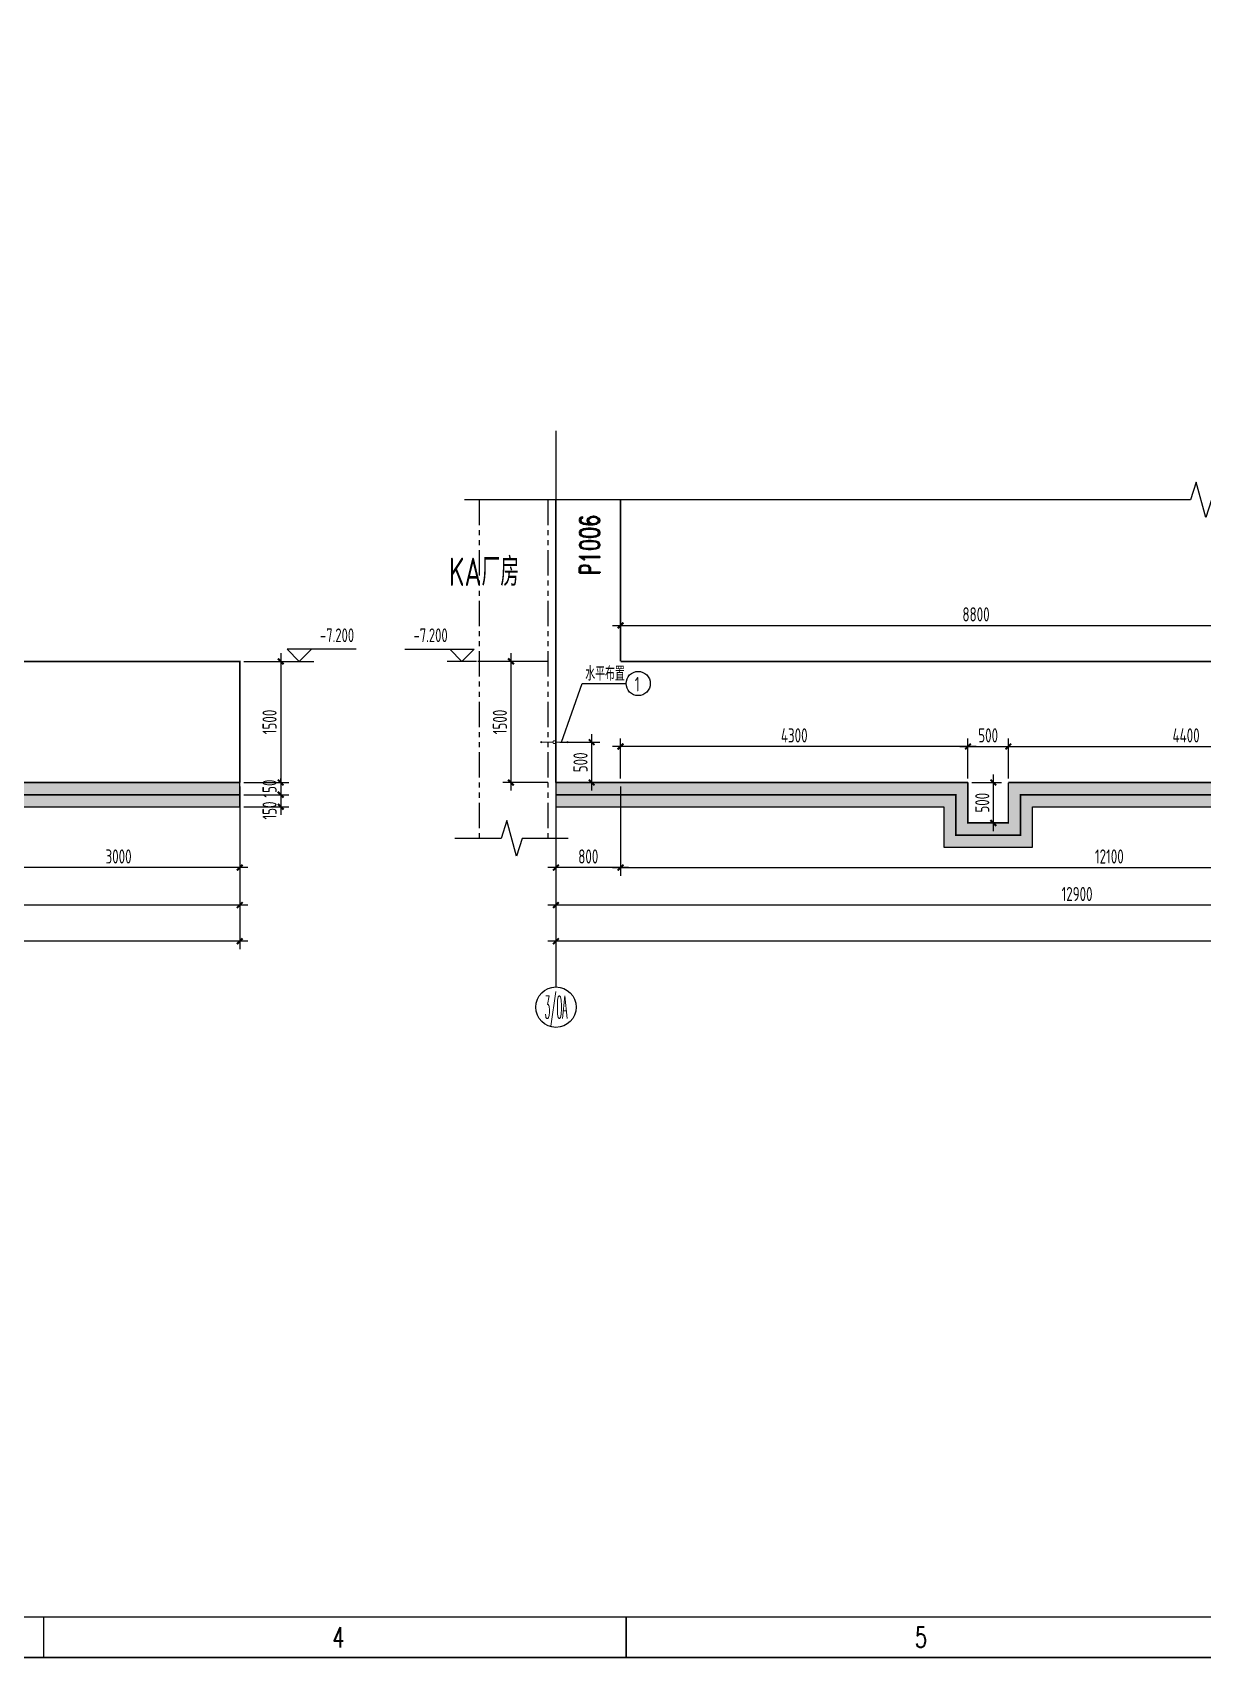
# Model space of a CAD drawing. Extents: x 214073 to 274589, y -287361 to -130190.
# Drawn here: x 237891 to 252373, y -287361 to -267247 of the extents above; entities that cross this region are included whole.
import ezdxf
from ezdxf.enums import TextEntityAlignment as Align

# ---------------------------------------------------------------- set-up
doc = ezdxf.new("R2010")
doc.units = 0
doc.header["$LTSCALE"] = 500
doc.header["$MEASUREMENT"] = 0
doc.linetypes.add('DOTE', pattern=[2.42, 2, -0.2, 0.02, -0.2])
doc.linetypes.add('PHANTOM2', pattern=[1.25, 0.625, -0.125, 0.125, -0.125, 0.125, -0.125])
doc.layers.get('0').update_dxf_attribs({"linetype": 'CONTINUOUS'})
doc.layers.get('Defpoints').update_dxf_attribs({"linetype": 'CONTINUOUS'})
for name, color, linetype in [('1_3PR_CIVI_D', 7, 'CONTINUOUS'), ('1_3PR_CIVI_E', 7, 'CONTINUOUS'), ('AXIS', 3, 'CONTINUOUS'), ('AXIS_TEXT', 7, 'CONTINUOUS'), ('C77(文本)', 7, 'CONTINUOUS'), ('PRDWWP_CenterLine', 7, 'CONTINUOUS'), ('PRDWWS', 7, 'CONTINUOUS'), ('THIN', 7, 'CONTINUOUS'), ('反应堆厂房墙线', 7, 'CONTINUOUS'), ('垫层', 7, 'CONTINUOUS'), ('墙号', 7, 'CONTINUOUS'), ('止水带', 4, 'CONTINUOUS')]:
    doc.layers.add(name, color=color, linetype=linetype)
doc.layers.add('_TSZ_PLOT_MARK', color=1, linetype='CONTINUOUS', plot=False)
doc.styles.add('_TCH_AXIS', font='complex_.ttf', dxfattribs={"bigfont": 'GBCBIG'})
doc.styles.add('COMPLEX', font='COMPLEX')
doc.styles.add('HZ', font='romans.shx', dxfattribs={"width": 0.7, "bigfont": 'hz.shx'})
doc.styles.add('romand', font='romand.shx', dxfattribs={"width": 0.7, "height": 200, "bigfont": 'OCHINESE.shx'})
doc.styles.add('S1', font='tssdeng.shx', dxfattribs={"width": 0.7, "bigfont": 'tssdchn.shx'})
doc.styles.add('TSSD_Label', font='Tssdeng.shx', dxfattribs={"width": 0.7, "bigfont": 'hztxt.shx'})
doc.styles.add('TSSD_Rein', font='Tssdeng.shx', dxfattribs={"width": 0.7, "bigfont": 'hztxt.shx'})
doc.styles.add('轴线', font='tssdeng.shx', dxfattribs={"width": 0.7, "bigfont": 'tssdchn.shx'})
doc.dimstyles.new('_TCH_ARCH&&100', dxfattribs={"dimtxt": 175, "dimasz": 50, "dimexe": 100, "dimexo": 50, "dimgap": 50, "dimtad": 1, "dimdec": 0, "dimtxsty": 'TSSD_Rein', "dimblk": 'ARCHTICK', "dimcen": 2.5, "dimdle": 100, "dimclrd": 3, "dimclrt": 7, "dimazin": 2, "dimtfac": 1, "dimtdec": 0, "dimtix": 1, "dimtmove": 2, "dimatfit": 3, "dimarcsym": 0})

# ---------------------------------------------------------------- blocks, each defined once
blk = doc.blocks.new('_ArchTick')
at = {"color": 0, "const_width": 0.5}
blk.add_lwpolyline([(-0.71, -0.71), (0.71, 0.71)], dxfattribs=at)
blk = doc.blocks.new('*D2607')
at = {"layer": '1_3PR_CIVI_E', "color": 0, "linetype": 'ByBlock', "lineweight": -2, "transparency": 16777216}
for p, q in [((221856, -276581), (221856, -278595)), ((240456, -276581), (240456, -278595))]:
    blk.add_line(p, q, dxfattribs=at)
at = {"layer": '1_3PR_CIVI_E', "color": 3, "linetype": 'ByBlock', "lineweight": -2, "transparency": 16777216}
blk.add_line((240556, -278495), (221756, -278495), dxfattribs=at)
at = {"layer": 'Defpoints', "color": 0, "linetype": 'ByBlock', "transparency": 16777216}
for p in [(221856, -276531), (240456, -276531), (221856, -278495)]:
    blk.add_point(p, dxfattribs=at)
at = {"layer": '1_3PR_CIVI_E', "color": 3, "linetype": 'ByBlock', "lineweight": -2, "transparency": 16777216, "xscale": 50, "yscale": 50, "zscale": 50, "rotation": 180}
blk.add_blockref('_ArchTick', (221856, -278495), dxfattribs=at)
at = {"layer": '1_3PR_CIVI_E', "color": 3, "linetype": 'ByBlock', "lineweight": -2, "transparency": 16777216, "xscale": 50, "yscale": 50, "zscale": 50}
blk.add_blockref('_ArchTick', (240456, -278495), dxfattribs=at)
at = {"layer": '1_3PR_CIVI_E', "color": 7, "linetype": 'ByBlock', "transparency": 16777216, "insert": (231156, -278357), "char_height": 175, "attachment_point": 5, "style": 'TSSD_Rein'}
blk.add_mtext('\\A1;18600', dxfattribs=at)
blk = doc.blocks.new('*D2613')
at = {"layer": '1_3PR_CIVI_E', "color": 0, "linetype": 'ByBlock', "lineweight": -2, "transparency": 16777216}
for p, q in [((237456, -276581), (237456, -277684)), ((240456, -276581), (240456, -277684))]:
    blk.add_line(p, q, dxfattribs=at)
at = {"layer": '1_3PR_CIVI_E', "color": 3, "linetype": 'ByBlock', "lineweight": -2, "transparency": 16777216}
blk.add_line((240556, -277584), (237356, -277584), dxfattribs=at)
at = {"layer": 'Defpoints', "color": 0, "linetype": 'ByBlock', "transparency": 16777216}
for p in [(237456, -276531, 0), (240456, -276531, 0), (237456, -277584)]:
    blk.add_point(p, dxfattribs=at)
at = {"layer": '1_3PR_CIVI_E', "color": 3, "linetype": 'ByBlock', "lineweight": -2, "transparency": 16777216, "xscale": 50, "yscale": 50, "zscale": 50, "rotation": 180}
blk.add_blockref('_ArchTick', (237456, -277584), dxfattribs=at)
at = {"layer": '1_3PR_CIVI_E', "color": 3, "linetype": 'ByBlock', "lineweight": -2, "transparency": 16777216, "xscale": 50, "yscale": 50, "zscale": 50}
blk.add_blockref('_ArchTick', (240456, -277584), dxfattribs=at)
at = {"layer": '1_3PR_CIVI_E', "color": 7, "linetype": 'ByBlock', "transparency": 16777216, "insert": (238956, -277446), "char_height": 175, "attachment_point": 5, "style": 'TSSD_Rein'}
blk.add_mtext('\\A1;3000', dxfattribs=at)
blk = doc.blocks.new('*D2614')
at = {"layer": '1_3PR_CIVI_E', "color": 0, "linetype": 'ByBlock', "lineweight": -2, "transparency": 16777216}
for p, q in [((234756, -276581), (234756, -278148)), ((240456, -276581), (240456, -278148))]:
    blk.add_line(p, q, dxfattribs=at)
at = {"layer": '1_3PR_CIVI_E', "color": 3, "linetype": 'ByBlock', "lineweight": -2, "transparency": 16777216}
blk.add_line((240556, -278048), (234656, -278048), dxfattribs=at)
at = {"layer": 'Defpoints', "color": 0, "linetype": 'ByBlock', "transparency": 16777216}
for p in [(234756, -276531), (240456, -276531), (234756, -278048)]:
    blk.add_point(p, dxfattribs=at)
at = {"layer": '1_3PR_CIVI_E', "color": 3, "linetype": 'ByBlock', "lineweight": -2, "transparency": 16777216, "xscale": 50, "yscale": 50, "zscale": 50, "rotation": 180}
blk.add_blockref('_ArchTick', (234756, -278048), dxfattribs=at)
at = {"layer": '1_3PR_CIVI_E', "color": 3, "linetype": 'ByBlock', "lineweight": -2, "transparency": 16777216, "xscale": 50, "yscale": 50, "zscale": 50}
blk.add_blockref('_ArchTick', (240456, -278048), dxfattribs=at)
at = {"layer": '1_3PR_CIVI_E', "color": 7, "linetype": 'ByBlock', "transparency": 16777216, "insert": (237606, -277911), "char_height": 175, "attachment_point": 5, "style": 'TSSD_Rein'}
blk.add_mtext('\\A1;5700', dxfattribs=at)
blk = doc.blocks.new('*D2621')
at = {"layer": '1_3PR_CIVI_E', "color": 0, "linetype": 'ByBlock', "lineweight": -2, "transparency": 16777216}
for p, q in [((244370, -276581), (244370, -278595)), ((262970, -276581), (262970, -278595))]:
    blk.add_line(p, q, dxfattribs=at)
at = {"layer": '1_3PR_CIVI_E', "color": 3, "linetype": 'ByBlock', "lineweight": -2, "transparency": 16777216}
blk.add_line((263070, -278495), (244270, -278495), dxfattribs=at)
at = {"layer": 'Defpoints', "color": 0, "linetype": 'ByBlock', "transparency": 16777216}
for p in [(244370, -276531), (262970, -276531), (244370, -278495)]:
    blk.add_point(p, dxfattribs=at)
at = {"layer": '1_3PR_CIVI_E', "color": 3, "linetype": 'ByBlock', "lineweight": -2, "transparency": 16777216, "xscale": 50, "yscale": 50, "zscale": 50, "rotation": 180}
blk.add_blockref('_ArchTick', (244370, -278495), dxfattribs=at)
at = {"layer": '1_3PR_CIVI_E', "color": 3, "linetype": 'ByBlock', "lineweight": -2, "transparency": 16777216, "xscale": 50, "yscale": 50, "zscale": 50}
blk.add_blockref('_ArchTick', (262970, -278495), dxfattribs=at)
at = {"layer": '1_3PR_CIVI_E', "color": 7, "linetype": 'ByBlock', "transparency": 16777216, "insert": (253670, -278357), "char_height": 175, "attachment_point": 5, "style": 'TSSD_Rein'}
blk.add_mtext('\\A1;18600', dxfattribs=at)
blk = doc.blocks.new('*D2622')
at = {"layer": '1_3PR_CIVI_E', "color": 0, "linetype": 'ByBlock', "lineweight": -2, "transparency": 16777216}
for p, q in [((244370, -276581), (244370, -278148)), ((257270, -276581), (257270, -278148))]:
    blk.add_line(p, q, dxfattribs=at)
at = {"layer": '1_3PR_CIVI_E', "color": 3, "linetype": 'ByBlock', "lineweight": -2, "transparency": 16777216}
blk.add_line((257370, -278048), (244270, -278048), dxfattribs=at)
at = {"layer": 'Defpoints', "color": 0, "linetype": 'ByBlock', "transparency": 16777216}
for p in [(244370, -276531), (257270, -276531), (244370, -278048)]:
    blk.add_point(p, dxfattribs=at)
at = {"layer": '1_3PR_CIVI_E', "color": 3, "linetype": 'ByBlock', "lineweight": -2, "transparency": 16777216, "xscale": 50, "yscale": 50, "zscale": 50}
for p, rotation in [((244370, -278048), 179.9999999999995), ((257270, -278048), 359.9999999999995)]:
    blk.add_blockref('_ArchTick', p, dxfattribs=dict(at, rotation=rotation))
at = {"layer": '1_3PR_CIVI_E', "color": 7, "linetype": 'ByBlock', "transparency": 16777216, "insert": (250820, -277911), "char_height": 175, "attachment_point": 5, "style": 'TSSD_Rein'}
blk.add_mtext('\\A1;12900', dxfattribs=at)
blk = doc.blocks.new('*D2623')
at = {"layer": '1_3PR_CIVI_E', "color": 0, "linetype": 'ByBlock', "lineweight": -2, "transparency": 16777216}
for p, q in [((244370, -276581), (244370, -277684)), ((245170, -276581), (245170, -277684))]:
    blk.add_line(p, q, dxfattribs=at)
at = {"layer": '1_3PR_CIVI_E', "color": 3, "linetype": 'ByBlock', "lineweight": -2, "transparency": 16777216}
blk.add_line((245270, -277584), (244270, -277584), dxfattribs=at)
at = {"layer": 'Defpoints', "color": 0, "linetype": 'ByBlock', "transparency": 16777216}
for p in [(244370, -276531, 0), (245170, -276531, 0), (244370, -277584)]:
    blk.add_point(p, dxfattribs=at)
at = {"layer": '1_3PR_CIVI_E', "color": 3, "linetype": 'ByBlock', "lineweight": -2, "transparency": 16777216, "xscale": 50, "yscale": 50, "zscale": 50, "rotation": 180}
blk.add_blockref('_ArchTick', (244370, -277584), dxfattribs=at)
at = {"layer": '1_3PR_CIVI_E', "color": 3, "linetype": 'ByBlock', "lineweight": -2, "transparency": 16777216, "xscale": 50, "yscale": 50, "zscale": 50}
blk.add_blockref('_ArchTick', (245170, -277584), dxfattribs=at)
at = {"layer": '1_3PR_CIVI_E', "color": 7, "linetype": 'ByBlock', "transparency": 16777216, "insert": (244770, -277446), "char_height": 175, "attachment_point": 5, "style": 'TSSD_Rein'}
blk.add_mtext('\\A1;800', dxfattribs=at)
blk = doc.blocks.new('*D2624')
at = {"layer": '1_3PR_CIVI_E', "color": 0, "linetype": 'ByBlock', "lineweight": -2, "transparency": 16777216}
for p, q in [((245170, -276581), (245170, -277684)), ((257270, -276581), (257270, -277684))]:
    blk.add_line(p, q, dxfattribs=at)
at = {"layer": '1_3PR_CIVI_E', "color": 3, "linetype": 'ByBlock', "lineweight": -2, "transparency": 16777216}
blk.add_line((245070, -277584), (257370, -277584), dxfattribs=at)
at = {"layer": 'Defpoints', "color": 0, "linetype": 'ByBlock', "transparency": 16777216}
for p in [(245170, -276531, 0), (257270, -276531, 0), (257270, -277584)]:
    blk.add_point(p, dxfattribs=at)
at = {"layer": '1_3PR_CIVI_E', "color": 3, "linetype": 'ByBlock', "lineweight": -2, "transparency": 16777216, "xscale": 50, "yscale": 50, "zscale": 50, "rotation": 180}
blk.add_blockref('_ArchTick', (245170, -277584), dxfattribs=at)
at = {"layer": '1_3PR_CIVI_E', "color": 3, "linetype": 'ByBlock', "lineweight": -2, "transparency": 16777216, "xscale": 50, "yscale": 50, "zscale": 50}
blk.add_blockref('_ArchTick', (257270, -277584), dxfattribs=at)
at = {"layer": '1_3PR_CIVI_E', "color": 7, "linetype": 'ByBlock', "transparency": 16777216, "insert": (251220, -277446), "char_height": 175, "attachment_point": 5, "style": 'TSSD_Rein'}
blk.add_mtext('\\A1;12100', dxfattribs=at)
blk = doc.blocks.new('*D2632')
at = {"layer": '1_3PR_CIVI_E', "color": 0, "linetype": 'ByBlock', "lineweight": -2, "transparency": 16777216}
for p, q in [((245170, -274981), (245170, -274487)), ((253970, -274981), (253970, -274487))]:
    blk.add_line(p, q, dxfattribs=at)
at = {"layer": '1_3PR_CIVI_E', "color": 3, "linetype": 'ByBlock', "lineweight": -2, "transparency": 16777216}
blk.add_line((245070, -274587), (254070, -274587), dxfattribs=at)
at = {"layer": 'Defpoints', "color": 0, "linetype": 'ByBlock', "transparency": 16777216}
for p in [(253970, -274587), (245170, -275031), (253970, -275031)]:
    blk.add_point(p, dxfattribs=at)
at = {"layer": '1_3PR_CIVI_E', "color": 3, "linetype": 'ByBlock', "lineweight": -2, "transparency": 16777216, "xscale": 50, "yscale": 50, "zscale": 50, "rotation": 180}
blk.add_blockref('_ArchTick', (245170, -274587), dxfattribs=at)
at = {"layer": '1_3PR_CIVI_E', "color": 3, "linetype": 'ByBlock', "lineweight": -2, "transparency": 16777216, "xscale": 50, "yscale": 50, "zscale": 50}
blk.add_blockref('_ArchTick', (253970, -274587), dxfattribs=at)
at = {"layer": '1_3PR_CIVI_E', "color": 7, "linetype": 'ByBlock', "transparency": 16777216, "insert": (249570, -274449), "char_height": 175, "attachment_point": 5, "style": 'TSSD_Rein'}
blk.add_mtext('\\A1;8800', dxfattribs=at)
blk = doc.blocks.new('*D2633')
at = {"layer": '1_3PR_CIVI_E', "color": 3, "linetype": 'ByBlock', "lineweight": -2, "transparency": 16777216}
blk.add_line((240963, -274931), (240963, -276631), dxfattribs=at)
at = {"layer": '1_3PR_CIVI_E', "color": 0, "linetype": 'ByBlock', "lineweight": -2, "transparency": 16777216}
for p, q in [((240506, -275031), (241063, -275031)), ((240506, -276531), (241063, -276531))]:
    blk.add_line(p, q, dxfattribs=at)
at = {"layer": 'Defpoints', "color": 0, "linetype": 'ByBlock', "transparency": 16777216}
for p in [(240456, -275031), (240456, -276531), (240963, -276531)]:
    blk.add_point(p, dxfattribs=at)
at = {"layer": '1_3PR_CIVI_E', "color": 3, "linetype": 'ByBlock', "lineweight": -2, "transparency": 16777216, "xscale": 50, "yscale": 50, "zscale": 50}
for p, rotation in [((240963, -275031), 90), ((240963, -276531), 270)]:
    blk.add_blockref('_ArchTick', p, dxfattribs=dict(at, rotation=rotation))
at = {"layer": '1_3PR_CIVI_E', "color": 7, "linetype": 'ByBlock', "transparency": 16777216, "insert": (240825, -275781), "char_height": 175, "attachment_point": 5, "rotation": 90, "style": 'TSSD_Rein'}
blk.add_mtext('\\A1;1500', dxfattribs=at)
blk = doc.blocks.new('*D2634')
at = {"layer": '1_3PR_CIVI_E', "color": 0, "linetype": 'ByBlock', "lineweight": -2, "transparency": 16777216}
for p, q in [((240506, -276531), (241063, -276531)), ((240506, -276681), (241063, -276681))]:
    blk.add_line(p, q, dxfattribs=at)
at = {"layer": '1_3PR_CIVI_E', "color": 3, "linetype": 'ByBlock', "lineweight": -2, "transparency": 16777216}
for p, q in [((240963, -276531), (240963, -276481)), ((240963, -276531), (240963, -276681)), ((240963, -276681), (240963, -276731))]:
    blk.add_line(p, q, dxfattribs=at)
at = {"layer": 'Defpoints', "color": 0, "linetype": 'ByBlock', "transparency": 16777216}
for p in [(240456, -276531), (240456, -276681), (240963, -276681)]:
    blk.add_point(p, dxfattribs=at)
at = {"layer": '1_3PR_CIVI_E', "color": 3, "linetype": 'ByBlock', "lineweight": -2, "transparency": 16777216, "xscale": 50, "yscale": 50, "zscale": 50}
for p, rotation in [((240963, -276531), 270), ((240963, -276681), 90)]:
    blk.add_blockref('_ArchTick', p, dxfattribs=dict(at, rotation=rotation))
at = {"layer": '1_3PR_CIVI_E', "color": 7, "linetype": 'ByBlock', "transparency": 16777216, "insert": (240825, -276606), "char_height": 175, "attachment_point": 5, "rotation": 90, "style": 'TSSD_Rein'}
blk.add_mtext('\\A1;150', dxfattribs=at)
blk = doc.blocks.new('*D2635')
at = {"layer": '1_3PR_CIVI_E', "color": 0, "linetype": 'ByBlock', "lineweight": -2, "transparency": 16777216}
for p, q in [((240506, -276681), (241063, -276681)), ((240506, -276831), (241063, -276831))]:
    blk.add_line(p, q, dxfattribs=at)
at = {"layer": '1_3PR_CIVI_E', "color": 3, "linetype": 'ByBlock', "lineweight": -2, "transparency": 16777216}
blk.add_line((240963, -276581), (240963, -276931), dxfattribs=at)
at = {"layer": 'Defpoints', "color": 0, "linetype": 'ByBlock', "transparency": 16777216}
for p in [(240456, -276681), (240456, -276831), (240963, -276831)]:
    blk.add_point(p, dxfattribs=at)
at = {"layer": '1_3PR_CIVI_E', "color": 3, "linetype": 'ByBlock', "lineweight": -2, "transparency": 16777216, "xscale": 50, "yscale": 50, "zscale": 50}
for p, rotation in [((240963, -276681), 90), ((240963, -276831), 270)]:
    blk.add_blockref('_ArchTick', p, dxfattribs=dict(at, rotation=rotation))
at = {"layer": '1_3PR_CIVI_E', "color": 7, "linetype": 'ByBlock', "transparency": 16777216, "insert": (240825, -276877), "char_height": 175, "attachment_point": 5, "rotation": 90, "style": 'TSSD_Rein'}
blk.add_mtext('\\A1;150', dxfattribs=at)
blk = doc.blocks.new('*D2640')
at = {"layer": '1_3PR_CIVI_E', "color": 3, "linetype": 'ByBlock', "lineweight": -2, "transparency": 16777216}
blk.add_line((243813, -274931), (243813, -276631), dxfattribs=at)
at = {"layer": '1_3PR_CIVI_E', "color": 0, "linetype": 'ByBlock', "lineweight": -2, "transparency": 16777216}
for p, q in [((244270, -275031), (243713, -275031)), ((244270, -276531), (243713, -276531))]:
    blk.add_line(p, q, dxfattribs=at)
at = {"layer": 'Defpoints', "color": 0, "linetype": 'ByBlock', "transparency": 16777216}
for p in [(244320, -275031), (243813, -276531), (244320, -276531)]:
    blk.add_point(p, dxfattribs=at)
at = {"layer": '1_3PR_CIVI_E', "color": 3, "linetype": 'ByBlock', "lineweight": -2, "transparency": 16777216, "xscale": 50, "yscale": 50, "zscale": 50}
for p, rotation in [((243813, -275031), 90), ((243813, -276531), 270)]:
    blk.add_blockref('_ArchTick', p, dxfattribs=dict(at, rotation=rotation))
at = {"layer": '1_3PR_CIVI_E', "color": 7, "linetype": 'ByBlock', "transparency": 16777216, "insert": (243676, -275781), "char_height": 175, "attachment_point": 5, "rotation": 90, "style": 'TSSD_Rein'}
blk.add_mtext('\\A1;1500', dxfattribs=at)
blk = doc.blocks.new('_AXISO')
blk.add_circle((0, 0), 0.5)
at = {"layer": 'AXIS_TEXT', "style": 'COMPLEX', "width": 1.041667}
blk.add_attdef('A', text='', height=0.56, dxfattribs=at).set_placement((-0.25, -0.28), (0.25, -0.28), align=Align.FIT)
blk = doc.blocks.new('*D2642')
at = {"layer": '1_3PR_CIVI_E', "color": 3, "linetype": 'ByBlock', "lineweight": -2, "transparency": 16777216}
blk.add_line((244812, -275931), (244812, -276631), dxfattribs=at)
at = {"layer": '1_3PR_CIVI_E', "color": 0, "linetype": 'ByBlock', "lineweight": -2, "transparency": 16777216}
for p, q in [((244420, -276031), (244912, -276031)), ((244420, -276531), (244912, -276531))]:
    blk.add_line(p, q, dxfattribs=at)
at = {"layer": 'Defpoints', "color": 0, "linetype": 'ByBlock', "transparency": 16777216}
for p in [(244370, -276031), (244370, -276531), (244812, -276531)]:
    blk.add_point(p, dxfattribs=at)
at = {"layer": '1_3PR_CIVI_E', "color": 3, "linetype": 'ByBlock', "lineweight": -2, "transparency": 16777216, "xscale": 50, "yscale": 50, "zscale": 50}
for p, rotation in [((244812, -276031), 90), ((244812, -276531), 270)]:
    blk.add_blockref('_ArchTick', p, dxfattribs=dict(at, rotation=rotation))
at = {"layer": '1_3PR_CIVI_E', "color": 7, "linetype": 'ByBlock', "transparency": 16777216, "insert": (244674, -276281), "char_height": 175, "attachment_point": 5, "rotation": 90, "style": 'TSSD_Rein'}
blk.add_mtext('\\A1;500', dxfattribs=at)
blk = doc.blocks.new('*D2643')
at = {"layer": '1_3PR_CIVI_E', "color": 3, "linetype": 'ByBlock', "lineweight": -2, "transparency": 16777216}
blk.add_line((249370, -276085), (250070, -276085), dxfattribs=at)
at = {"layer": '1_3PR_CIVI_E', "color": 0, "linetype": 'ByBlock', "lineweight": -2, "transparency": 16777216}
for p, q in [((249470, -276481), (249470, -275985)), ((249970, -276481), (249970, -275985))]:
    blk.add_line(p, q, dxfattribs=at)
at = {"layer": 'Defpoints', "color": 0, "linetype": 'ByBlock', "transparency": 16777216}
for p in [(249970, -276085), (249470, -276531), (249970, -276531)]:
    blk.add_point(p, dxfattribs=at)
at = {"layer": '1_3PR_CIVI_E', "color": 3, "linetype": 'ByBlock', "lineweight": -2, "transparency": 16777216, "xscale": 50, "yscale": 50, "zscale": 50, "rotation": 180}
blk.add_blockref('_ArchTick', (249470, -276085), dxfattribs=at)
at = {"layer": '1_3PR_CIVI_E', "color": 3, "linetype": 'ByBlock', "lineweight": -2, "transparency": 16777216, "xscale": 50, "yscale": 50, "zscale": 50}
blk.add_blockref('_ArchTick', (249970, -276085), dxfattribs=at)
at = {"layer": '1_3PR_CIVI_E', "color": 7, "linetype": 'ByBlock', "transparency": 16777216, "insert": (249720, -275947), "char_height": 175, "attachment_point": 5, "style": 'TSSD_Rein'}
blk.add_mtext('\\A1;500', dxfattribs=at)
blk = doc.blocks.new('*D2644')
at = {"layer": '1_3PR_CIVI_E', "color": 3, "linetype": 'ByBlock', "lineweight": -2, "transparency": 16777216}
blk.add_line((249570, -276085), (245070, -276085), dxfattribs=at)
at = {"layer": '1_3PR_CIVI_E', "color": 0, "linetype": 'ByBlock', "lineweight": -2, "transparency": 16777216}
for p, q in [((245170, -276481), (245170, -275985)), ((249470, -276481), (249470, -275985))]:
    blk.add_line(p, q, dxfattribs=at)
at = {"layer": 'Defpoints', "color": 0, "linetype": 'ByBlock', "transparency": 16777216}
for p in [(245170, -276085), (245170, -276531), (249470, -276531)]:
    blk.add_point(p, dxfattribs=at)
at = {"layer": '1_3PR_CIVI_E', "color": 3, "linetype": 'ByBlock', "lineweight": -2, "transparency": 16777216, "xscale": 50, "yscale": 50, "zscale": 50, "rotation": 180}
blk.add_blockref('_ArchTick', (245170, -276085), dxfattribs=at)
at = {"layer": '1_3PR_CIVI_E', "color": 3, "linetype": 'ByBlock', "lineweight": -2, "transparency": 16777216, "xscale": 50, "yscale": 50, "zscale": 50}
blk.add_blockref('_ArchTick', (249470, -276085), dxfattribs=at)
at = {"layer": '1_3PR_CIVI_E', "color": 7, "linetype": 'ByBlock', "transparency": 16777216, "insert": (247320, -275947), "char_height": 175, "attachment_point": 5, "style": 'TSSD_Rein'}
blk.add_mtext('\\A1;4300', dxfattribs=at)
blk = doc.blocks.new('*D2645')
at = {"layer": '1_3PR_CIVI_E', "color": 0, "linetype": 'ByBlock', "lineweight": -2, "transparency": 16777216}
for p, q in [((249520, -276531), (249884, -276531)), ((249520, -277031), (249884, -277031))]:
    blk.add_line(p, q, dxfattribs=at)
at = {"layer": '1_3PR_CIVI_E', "color": 3, "linetype": 'ByBlock', "lineweight": -2, "transparency": 16777216}
blk.add_line((249784, -276431), (249784, -277131), dxfattribs=at)
at = {"layer": 'Defpoints', "color": 0, "linetype": 'ByBlock', "transparency": 16777216}
for p in [(249470, -276531), (249470, -277031), (249784, -277031)]:
    blk.add_point(p, dxfattribs=at)
at = {"layer": '1_3PR_CIVI_E', "color": 3, "linetype": 'ByBlock', "lineweight": -2, "transparency": 16777216, "xscale": 50, "yscale": 50, "zscale": 50}
for p, rotation in [((249784, -276531), 90), ((249784, -277031), 270)]:
    blk.add_blockref('_ArchTick', p, dxfattribs=dict(at, rotation=rotation))
at = {"layer": '1_3PR_CIVI_E', "color": 7, "linetype": 'ByBlock', "transparency": 16777216, "insert": (249647, -276781), "char_height": 175, "attachment_point": 5, "rotation": 90, "style": 'TSSD_Rein'}
blk.add_mtext('\\A1;500', dxfattribs=at)
blk = doc.blocks.new('*D2712')
at = {"layer": '1_3PR_CIVI_E', "color": 3, "linetype": 'ByBlock', "lineweight": -2, "transparency": 16777216}
blk.add_line((249870, -276085), (254470, -276085), dxfattribs=at)
at = {"layer": '1_3PR_CIVI_E', "color": 0, "linetype": 'ByBlock', "lineweight": -2, "transparency": 16777216}
for p, q in [((249970, -276481), (249970, -275985)), ((254370, -276481), (254370, -275985))]:
    blk.add_line(p, q, dxfattribs=at)
at = {"layer": 'Defpoints', "color": 0, "linetype": 'ByBlock', "transparency": 16777216}
for p in [(254370, -276085), (249970, -276531), (254370, -276531)]:
    blk.add_point(p, dxfattribs=at)
at = {"layer": '1_3PR_CIVI_E', "color": 3, "linetype": 'ByBlock', "lineweight": -2, "transparency": 16777216, "xscale": 50, "yscale": 50, "zscale": 50, "rotation": 180}
blk.add_blockref('_ArchTick', (249970, -276085), dxfattribs=at)
at = {"layer": '1_3PR_CIVI_E', "color": 3, "linetype": 'ByBlock', "lineweight": -2, "transparency": 16777216, "xscale": 50, "yscale": 50, "zscale": 50}
blk.add_blockref('_ArchTick', (254370, -276085), dxfattribs=at)
at = {"layer": '1_3PR_CIVI_E', "color": 7, "linetype": 'ByBlock', "transparency": 16777216, "insert": (252170, -275947), "char_height": 175, "attachment_point": 5, "style": 'TSSD_Rein'}
blk.add_mtext('\\A1;4400', dxfattribs=at)

msp = doc.modelspace()

# ---------------------------------------------------------------- hatches: boundary and pattern name
at = {"layer": '垫层'}
h = msp.add_hatch(dxfattribs=at)
h.set_pattern_fill('AR-CONC', color=256, scale=50, style=0)
h.set_pattern_definition([(50, (83916.93, -1413.23), (358.6301, -31.37607), [37.5, -412.5]), (355, (83916.93, -1413.23), (-69.37567, 376.09607), [30, -330]), (100.4514, (83946.82, -1415.85), (289.2547, 344.71977), [31.8701, -350.57106]), (46.1842, (83916.93, -1313.23), (533.6205, -82.7595), [56.25, -618.75]), (96.6356, (83961.4, -1320.13), (467.33135, 487.0589), [47.8051, -525.8565]), (351.1842, (83916.93, -1313.23), (467.331, 487.0593), [45, -495]), (21, (83966.93, -1338.23), (298.45353, -201.30945), [37.5, -412.5]), (326, (83966.93, -1338.23), (121.65767, 362.57502), [30, -330]), (71.4514, (83991.8, -1355), (420.1113, 161.26525), [31.8701, -350.57106]), (37.5, (83916.93, -1413.23), (6.07993, 166.446927), [0, -326, 0, -335, 0, -331.25]), (7.5, (83916.93, -1413.23), (131.53477, 197.20586), [0, -191, 0, -318.5, 0, -126.25]), (327.5, (83805.43, -1413.23), (266.91122, -11.277436), [0, -125, 0, -390, 0, -517.5]), (317.5, (83755.43, -1413.23), (291.59308, 50.05249), [0, -162.5, 0, -259, 0, -367.5])])
h.paths.add_polyline_path([(228556.2, -277331.2), (221856.2, -277331.2), (221856.2, -277031.2), (228256.2, -277031.2), (228256.2, -276531.2), (228411.1, -276531.2), (231856.2, -276531.2), (231856.2, -277031.2), (232356.2, -277031.2), (232356.2, -276531.2), (240456.2, -276531.2), (240456.2, -276831.2), (232656.2, -276831.2), (232656.2, -277331.2), (231556.2, -277331.2), (231556.2, -276831.2), (228556.2, -276831.2)])
h = msp.add_hatch(dxfattribs=at)
h.set_pattern_fill('AR-CONC', color=256, scale=50, style=0)
h.set_pattern_definition([(50, (83916.93, 15417.92), (358.6301, -31.37607), [37.5, -412.5]), (355, (83916.93, 15417.9), (-69.37567, 376.09607), [30, -330]), (100.4514, (83946.82, 15415.3), (289.2547, 344.71977), [31.8701, -350.57106]), (46.1842, (83916.93, 15517.9), (533.6205, -82.7595), [56.25, -618.75]), (96.6356, (83961.4, 15511), (467.33135, 487.0589), [47.80514, -525.8565]), (351.1842, (83916.93, 15517.9), (467.331, 487.0593), [45, -495]), (21, (83966.93, 15492.92), (298.45353, -201.30945), [37.5, -412.5]), (326, (83966.93, 15492.9), (121.65767, 362.57502), [30, -330]), (71.4514, (83991.8, 15476.14), (420.1113, 161.26525), [31.8701, -350.57106]), (37.5, (83916.93, 15417.92), (6.07993, 166.446927), [0, -326, 0, -335, 0, -331.25]), (7.5, (83916.93, 15417.92), (131.53477, 197.20586), [0, -191, 0, -318.5, 0, -126.25]), (327.5, (83805.43, 15417.92), (266.91122, -11.277436), [0, -125, 0, -390, 0, -517.5]), (317.5, (83755.43, 15417.92), (291.59308, 50.05249), [0, -162.5, 0, -259, 0, -367.5])])
h.paths.add_polyline_path([(249470.1, -276531.2), (244370.1, -276531.2), (244370.1, -276831.2), (249170.1, -276831.2), (249170.1, -277331.2), (250270.1, -277331.2), (250270.1, -276831.2), (254070.1, -276831.2), (254070.1, -277331.2), (255170.1, -277331.2), (255170.1, -276831.2), (262970.1, -276831.2), (262970.1, -276531.2), (254870.1, -276531.2), (254870.1, -277031.2), (254370.1, -277031.2), (254370.1, -276531.2), (249970.1, -276531.2), (249970.1, -277031.2), (249470.1, -277031.2)])

# ---------------------------------------------------------------- linework, layer by layer
msp.add_lwpolyline([(216389.2, -245811.2), (274085.2, -245811.2), (274085.2, -286861.2), (216389.2, -286861.2)], close=True)
at = {"color": 4, "flags": 128}
for points in [[(238025.2, -286861.2), (238025.2, -287361.2)], [(245237.2, -286861.2), (245237.2, -287361.2)], [(274589.2, -287361.2), (215139.2, -287361.2)]]:
    msp.add_lwpolyline(points, dxfattribs=at)
at = {"flags": 128}
msp.add_lwpolyline([(245237.2, -287361.2), (245237.2, -286861.2)], dxfattribs=at)
at = {"color": 4}
msp.add_circle((245388.3, -275305), 150, dxfattribs=at)
at = {"layer": '1_3PR_CIVI_D', "color": 1, "const_width": 20}
for points in [[(244370.1, -276531.2), (244370.1, -273031.2)], [(245170.1, -273031.2), (245170.1, -275031.2)], [(237456.2, -275031.2), (240456.2, -275031.2), (240456.2, -276531.2)], [(253970.1, -275031.2), (245170.1, -275031.2)], [(240456.2, -276531.2), (232356.2, -276531.2)], [(249470.1, -276531.2), (244370.1, -276531.2)], [(249470.1, -276531.2), (249470.1, -277031.2), (249970.1, -277031.2), (249970.1, -276531.2)], [(254370.1, -276531.2), (249970.1, -276531.2)]]:
    msp.add_lwpolyline(points, dxfattribs=at)
at = {"layer": '1_3PR_CIVI_E', "color": 6, "linetype": 'DOTE'}
msp.add_line((244370.1, -272176.1), (244370.1, -276681.2, 0), dxfattribs=at)
at = {"layer": '1_3PR_CIVI_E', "color": 0, "linetype": 'ByBlock'}
for p, q in [((241192.4, -275031.2), (241042.4, -274881.2)), ((241897.3, -274881.2), (241042.4, -274881.2)), ((241192.4, -275031.2), (241342.4, -274881.2)), ((242501.4, -274881.2), (243356.4, -274881.2)), ((243206.4, -275031.2), (243056.4, -274881.2)), ((243206.4, -275031.2), (243356.4, -274881.2)), ((241010.1, -275031.2), (241374.6, -275031.2)), ((243388.6, -275031.2), (243024.2, -275031.2)), ((243766.1, -275031.2), (243401.7, -275031.2))]:
    msp.add_line(p, q, dxfattribs=at)
at = {"layer": '1_3PR_CIVI_E', "color": 0}
msp.add_lwpolyline([(260270.1, -273031.2), (252483.9, -273031.2), (252413.9, -273251.2), (252293.9, -272811.2), (252223.9, -273031.2), (243237.1, -273031.2)], dxfattribs=at)
at = {"layer": '_TSZ_PLOT_MARK'}
msp.add_lwpolyline([(215139.2, -287361.2), (274589.2, -287361.2), (274589.2, -245311.2), (215139.2, -245311.2)], close=True, dxfattribs=at)
msp.add_lwpolyline([(215139.2, -287361.2), (274589.2, -287361.2), (274589.2, -245311.2), (215139.2, -245311.2)], close=True, dxfattribs=at)
msp.add_lwpolyline([(215139.2, -287361.2), (274589.2, -287361.2), (274589.2, -245311.2), (215139.2, -245311.2)], close=True, dxfattribs=at)
at = {"layer": 'AXIS'}
msp.add_line((244370.1, -276531.2), (244370.1, -279061.5), dxfattribs=at)
at = {"layer": 'C77(文本)'}
for p, q in [((244439.9, -276031.2), (244694.4, -275305)), ((244694.4, -275305), (245238.3, -275305))]:
    msp.add_line(p, q, dxfattribs=at)
at = {"layer": 'PRDWWP_CenterLine', "color": 2}
msp.add_lwpolyline([(215139.2, -245311.2), (274589.2, -245311.2), (274589.2, -287361.2), (215139.2, -287361.2)], close=True, dxfattribs=at)
at = {"layer": 'PRDWWS', "color": 2}
msp.add_line((249470.1, -276531.2), (249470.1, -276831.2), dxfattribs=at)
at = {"layer": 'THIN'}
msp.add_lwpolyline([(244520.1, -277222.8), (243950.1, -277222.8), (243880.1, -277442.8), (243760.1, -277002.8), (243690.1, -277222.8), (243120.1, -277222.8)], dxfattribs=at)
at = {"layer": '反应堆厂房墙线', "color": 7, "linetype": 'PHANTOM2'}
for p, q in [((243420.1, -273031.2), (243420.1, -277222.8)), ((244270.1, -273031.2), (244270.1, -277222.8))]:
    msp.add_line(p, q, dxfattribs=at)
at = {"layer": '垫层'}
for p, q in [((240456.2, -276831.2), (240456.2, -276531.2)), ((232506.2, -276681.2), (240456.2, -276681.2)), ((244370.1, -276681.2), (249320.1, -276681.2)), ((250120.1, -276681.2), (254220.1, -276681.2)), ((232656.2, -276831.2), (240456.2, -276831.2)), ((244370.1, -276831.2), (249170.1, -276831.2)), ((250270.1, -276831.2), (254070.1, -276831.2))]:
    msp.add_line(p, q, dxfattribs=at)
at = {"layer": '垫层', "const_width": 20}
for points in [[(221856.2, -277181.2), (228411.1, -277181.2), (228411.1, -276681.2), (231706.2, -276681.2), (231706.2, -277181.2), (232506.2, -277181.2), (232506.2, -276681.2), (240456.2, -276681.2)], [(244370.1, -276681.2), (249320.1, -276681.2), (249320.1, -277181.2), (250120.1, -277181.2), (250120.1, -276681.2), (254220.1, -276681.2), (254220.1, -277181.2), (255020.1, -277181.2), (255020.1, -276681.2), (262970.1, -276681.2)]]:
    msp.add_lwpolyline(points, dxfattribs=at)
at = {"layer": '垫层'}
for points in [[(249320.1, -276681.2), (249320.1, -277181.2), (250120.1, -277181.2), (250120.1, -276681.2)], [(249170.1, -276831.2), (249170.1, -277331.2), (250270.1, -277331.2), (250270.1, -276831.2)]]:
    msp.add_lwpolyline(points, dxfattribs=at)
at = {"layer": '止水带', "const_width": 12.5}
for points in [[(244181.4, -276031.2, 1), (244193.9, -276031.2, 1)], [(244333.1, -276031.2, 1), (244367.1, -276031.2, 1)], [(244518.9, -276031.2, -1), (244506.4, -276031.2, -1)]]:
    msp.add_lwpolyline(points, format="xyb", close=True, dxfattribs=at)
for points in [[(244187.6, -276031.2), (244333.1, -276031.2)], [(244367.1, -276031.2), (244512.6, -276031.2)]]:
    msp.add_lwpolyline(points, dxfattribs=at)

# ---------------------------------------------------------------- block references
at = {"layer": 'AXIS'}
ref = msp.add_blockref('_AXISO', (244370.1, -279311.5), dxfattribs=dict(at, xscale=500, yscale=500, zscale=500))
ref.add_attrib('A', '3/0A', dxfattribs={"layer": 'AXIS_TEXT', "height": 282.84, "style": '_TCH_AXIS', "width": 0.252961}).set_placement((244228.7, -279452.9), (244511.5, -279452.9), align=Align.FIT)

# ---------------------------------------------------------------- texts
at = {"style": '轴线', "width": 0.7}
msp.add_text('1', height=180, dxfattribs=at).set_placement((245345.8, -275402.8))
at = {"color": 0, "style": 'HZ', "width": 0.7}
for s, p in [('4', (241601.9, -287236.2)), ('5', (248813.9, -287236.2))]:
    msp.add_text(s, height=250, dxfattribs=at).set_placement(p)
at = {"layer": '1_3PR_CIVI_E', "color": 7, "style": 'romand', "width": 0.7}
msp.add_text('P1006', height=250, rotation=90, dxfattribs=at).set_placement((244912.7, -273965.9))
at = {"layer": '1_3PR_CIVI_E', "color": 0, "linetype": 'ByBlock', "style": 'TSSD_Label', "width": 0.7}
for p in [(241872, -274844.1), (243030.2, -274844.1)]:
    msp.add_text('-7.200', height=170, dxfattribs=at).set_placement(p, align=Align.BOTTOM_RIGHT)
at = {"layer": 'THIN', "style": 'TSSD_Label', "width": 0.7}
msp.add_text('水平布置', height=175, dxfattribs=at).set_placement((244732.6, -275270.5))
at = {"layer": '墙号', "color": 7, "style": 'S1', "width": 0.7}
msp.add_text('KA厂房', height=350, dxfattribs=at).set_placement((243045.4, -274097.5))

# ---------------------------------------------------------------- dimensions: what is measured, and where the dimension line sits
at = {"layer": '1_3PR_CIVI_E', "color": 3, "linetype": 'ByBlock'}
for base, p1, p2, picture, middle in [((253970.1, -274587), (245170.1, -275031.2), (253970.1, -275031.2), '*D2632', (249570.1, -274449.5)), ((245170.1, -276084.7), (249470.1, -276531.2), (245170.1, -276531.2), '*D2644', (247320.1, -275947.2)), ((249970.1, -276084.7), (249470.1, -276531.2), (249970.1, -276531.2), '*D2643', (249720.1, -275947.2)), ((254370.1, -276084.7), (249970.1, -276531.2), (254370.1, -276531.2), '*D2712', (252170.1, -275947.2))]:
    dim = msp.add_linear_dim(base=base, p1=p1, p2=p2, dimstyle='_TCH_ARCH&&100', override={"dimfxl": 250}, dxfattribs=at)
    dim.commit()
    dim.dimension.update_dxf_attribs({"geometry": picture, "text_midpoint": middle})
for base, p1, p2, angle, picture, middle in [((240962.8, -276531.2), (240456.2, -275031.2), (240456.2, -276531.2), 90, '*D2633', (240825.3, -275781.2)), ((243813.5, -276531.2), (244320.1, -275031.2), (244320.1, -276531.2), 90, '*D2640', (243676, -275781.2)), ((244811.5, -276531.2), (244370.1, -276031.2), (244370.1, -276531.2), 90, '*D2642', (244674, -276281.2)), ((237456.2, -277583.7, 0), (240456.2, -276531.2), (237456.2, -276531.2), 180, '*D2613', (238956.2, -277446.2, 0)), ((240962.8, -276681.2), (240456.2, -276531.2), (240456.2, -276681.2), 90, '*D2634', (240825.3, -276606.2)), ((244370.1, -277583.7, 0), (245170.1, -276531.2), (244370.1, -276531.2), 180, '*D2623', (244770.1, -277446.2, 0)), ((257270.1, -277583.7, 0), (245170.1, -276531.2), (257270.1, -276531.2, 0), 180, '*D2624', (251220.1, -277446.2, 0)), ((249784.2, -277031.2), (249470.1, -276531.2), (249470.1, -277031.2), 90, '*D2645', (249646.7, -276781.2))]:
    dim = msp.add_linear_dim(base=base, p1=p1, p2=p2, angle=angle, dimstyle='_TCH_ARCH&&100', override={"dimfxl": 250}, dxfattribs=at)
    dim.commit()
    dim.dimension.update_dxf_attribs({"geometry": picture, "text_midpoint": middle})
for p1, p2, distance, picture, middle in [((240456.2, -276531.2), (221856.2, -276531.2), 1963.6, '*D2607', (231156.2, -278357.3)), ((240456.2, -276531.2), (234756.2, -276531.2), 1516.8, '*D2614', (237606.2, -277910.6)), ((262970.1, -276531.2), (244370.1, -276531.2), 1963.6, '*D2621', (253670.1, -278357.3)), ((257270.1, -276531.2), (244370.1, -276531.2), 1516.8, '*D2622', (250820.1, -277910.6))]:
    dim = msp.add_aligned_dim(p1=p1, p2=p2, distance=distance, dimstyle='_TCH_ARCH&&100', override={"dimfxl": 250}, dxfattribs=at)
    dim.commit()
    dim.dimension.update_dxf_attribs({"geometry": picture, "text_midpoint": middle})
dim = msp.add_linear_dim(base=(240962.8, -276831.2), p1=(240456.2, -276681.2), p2=(240456.2, -276831.2), angle=90, dimstyle='_TCH_ARCH&&100', override={"dimfxl": 250}, dxfattribs=at)
dim.commit()
dim.dimension.update_dxf_attribs({"geometry": '*D2635', "text_midpoint": (240825.3, -276876.5), "dimtype": 160})

doc.saveas('drawing.dxf')
